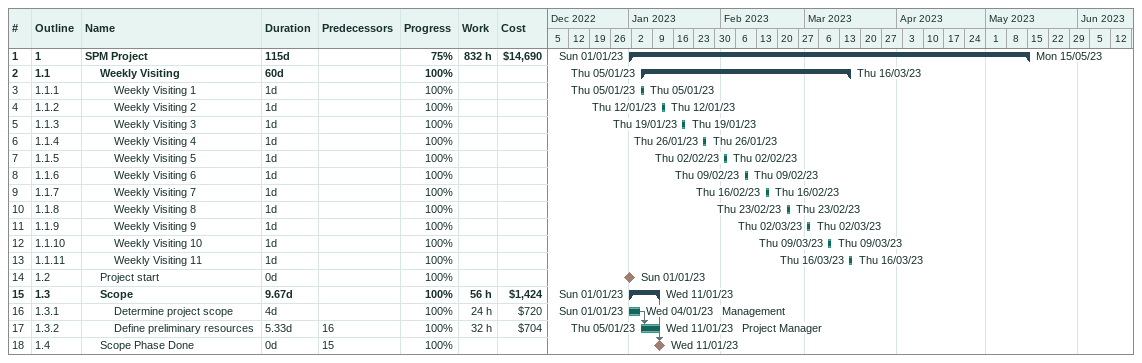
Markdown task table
| ID | WBS | Task | Duration | Start | Finish | Predecessors | Resources | % complete | Work (h) | Cost ($) |
|---|---|---|---|---|---|---|---|---|---|---|
| 1 | 1 | **SPM Project** | 115d | 2023-01-01 | 2023-05-15 |  |  | 75 | 832 | 14690 |
| 2 | 1.1 | **Weekly Visiting** | 60d | 2023-01-05 | 2023-03-16 |  |  | 100 |  |  |
| 3 | 1.1.1 | Weekly Visiting 1 | 1d | 2023-01-05 | 2023-01-05 |  |  | 100 |  |  |
| 4 | 1.1.2 | Weekly Visiting 2 | 1d | 2023-01-12 | 2023-01-12 |  |  | 100 |  |  |
| 5 | 1.1.3 | Weekly Visiting 3 | 1d | 2023-01-19 | 2023-01-19 |  |  | 100 |  |  |
| 6 | 1.1.4 | Weekly Visiting 4 | 1d | 2023-01-26 | 2023-01-26 |  |  | 100 |  |  |
| 7 | 1.1.5 | Weekly Visiting 5 | 1d | 2023-02-02 | 2023-02-02 |  |  | 100 |  |  |
| 8 | 1.1.6 | Weekly Visiting 6 | 1d | 2023-02-09 | 2023-02-09 |  |  | 100 |  |  |
| 9 | 1.1.7 | Weekly Visiting 7 | 1d | 2023-02-16 | 2023-02-16 |  |  | 100 |  |  |
| 10 | 1.1.8 | Weekly Visiting 8 | 1d | 2023-02-23 | 2023-02-23 |  |  | 100 |  |  |
| 11 | 1.1.9 | Weekly Visiting 9 | 1d | 2023-03-02 | 2023-03-02 |  |  | 100 |  |  |
| 12 | 1.1.10 | Weekly Visiting 10 | 1d | 2023-03-09 | 2023-03-09 |  |  | 100 |  |  |
| 13 | 1.1.11 | Weekly Visiting 11 | 1d | 2023-03-16 | 2023-03-16 |  |  | 100 |  |  |
| 14 | 1.2 | Project start | 0d | 2023-01-01 | 2023-01-01 |  |  | 100 |  |  |
| 15 | 1.3 | **Scope** | 9.67d | 2023-01-01 | 2023-01-11 |  |  | 100 | 56 | 1424 |
| 16 | 1.3.1 | Determine project scope | 4d | 2023-01-01 | 2023-01-04 |  | Management | 100 | 24 | 720 |
| 17 | 1.3.2 | Define preliminary resources | 5.33d | 2023-01-05 | 2023-01-11 | 16 | Project Manager | 100 | 32 | 704 |
| 18 | 1.4 | Scope Phase Done | 0d | 2023-01-11 | 2023-01-11 | 15 |  | 100 |  |  |
